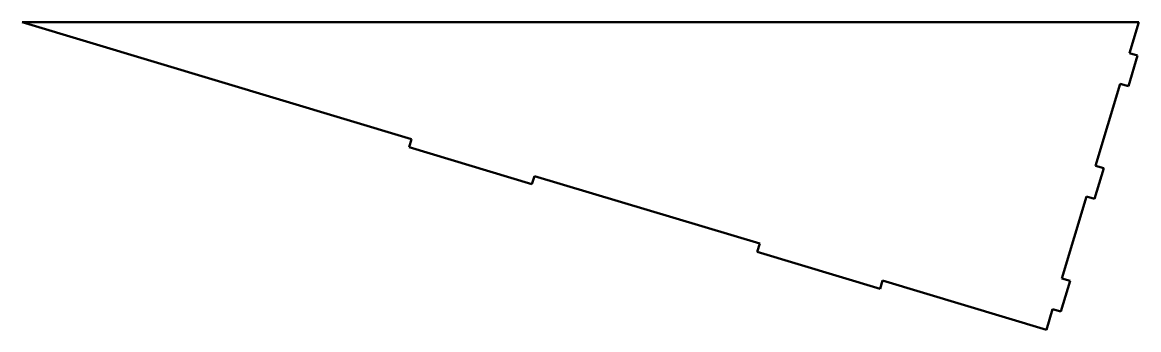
# Model space of a CAD drawing. Header units: millimetres. Extents: x -486 to 36, y -24 to 120.
import ezdxf

# ---------------------------------------------------------------- set-up
doc = ezdxf.new("R2010")
doc.units = ezdxf.units.MM
doc.linetypes.add('Сплошная', pattern=[0])
doc.layers.add('IV_OUTER_PROFILE', color=7, linetype='Сплошная', lineweight=50)

msp = doc.modelspace()

# ---------------------------------------------------------------- linework, layer by layer
at = {"layer": 'IV_OUTER_PROFILE'}
for p, q in [((-304.11, 65.13), (-486.1, 119.73)), ((-486.1, 119.73), (35.92, 119.73)), ((35.92, 119.73), (31.61, 105.36)), ((31.61, 105.36), (35.44, 104.21)), ((35.44, 104.21), (31.13, 89.84)), ((27.3, 90.99), (15.8, 52.68)), ((31.13, 89.84), (27.3, 90.99)), ((-305.26, 61.3), (-304.11, 65.13)), ((-247.79, 44.06), (-305.26, 61.3)), ((15.8, 52.68), (19.64, 51.53)), ((-246.64, 47.89), (-247.79, 44.06)), ((-141.28, 16.28), (-246.64, 47.89)), ((19.64, 51.53), (15.33, 37.16)), ((11.49, 38.31), (0, 0)), ((15.33, 37.16), (11.49, 38.31)), ((-142.43, 12.45), (-141.28, 16.28)), ((-84.96, -4.79), (-142.43, 12.45)), ((0, 0), (3.83, -1.15)), ((-83.81, -0.96), (-84.96, -4.79)), ((-7.18, -23.95), (-83.81, -0.96)), ((3.83, -1.15), (-0.48, -15.52)), ((-4.31, -14.37), (-7.18, -23.95)), ((-0.48, -15.52), (-4.31, -14.37))]:
    msp.add_line(p, q, dxfattribs=at)

doc.saveas('drawing.dxf')
